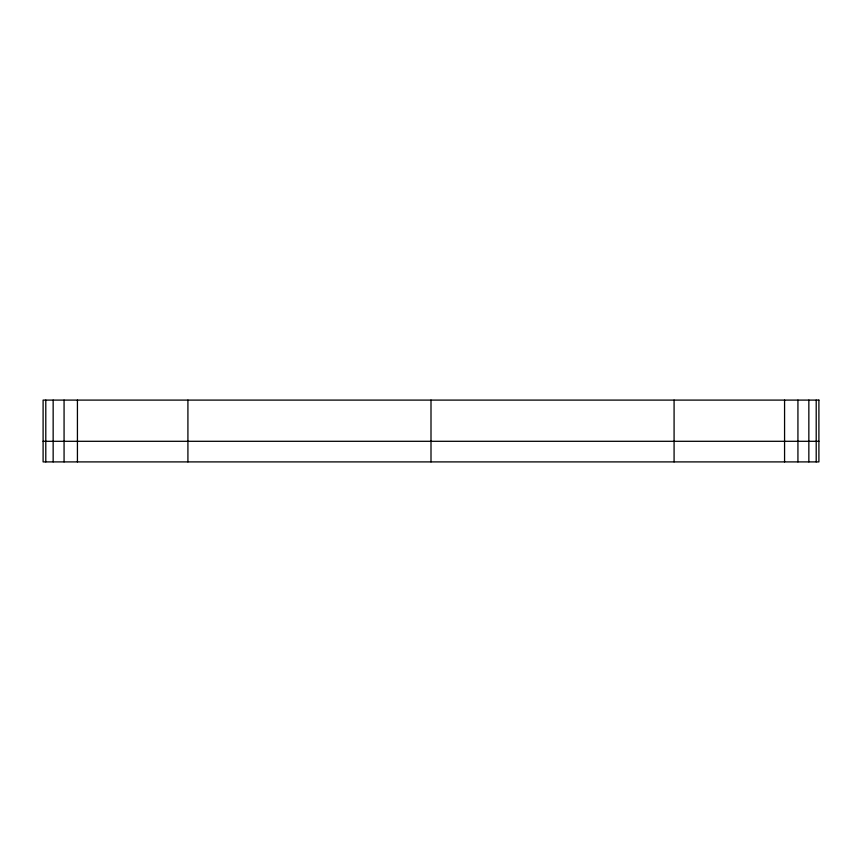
<?xml version="1.0" encoding="UTF-8"?>
<svg xmlns="http://www.w3.org/2000/svg" width="862" height="862" viewBox="0 0 862 862"><rect width="100%" height="100%" fill="white"/><g stroke="black" fill="none" stroke-linecap="round" stroke-linejoin="round"><path stroke-width="1.29" d="M43.1 441.301L818.9 441.301M816.206 400.097L816.206 461.903M808.847 400.097L808.847 461.903M797.932 400.097L797.932 461.903M784.571 400.097L784.571 461.903M674.084 400.097L674.084 461.903M431 400.097L431 461.903M187.916 400.097L187.916 461.903M77.429 400.097L77.429 461.903M64.068 400.097L64.068 461.903M53.153 400.097L53.153 461.903M45.794 400.097L45.794 461.903M818.9 400.097L43.1 400.097L43.1 461.903L818.9 461.903L818.9 400.097"/></g></svg>
